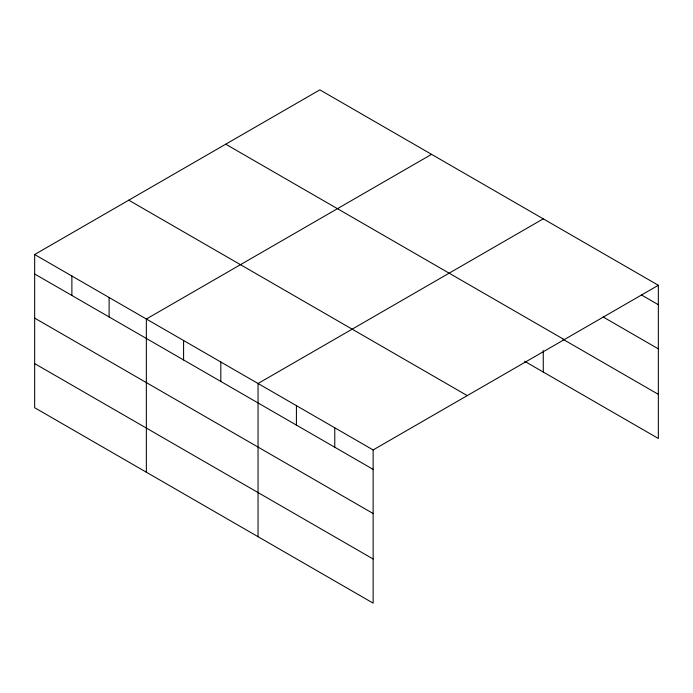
<?xml version="1.0" encoding="UTF-8"?>
<svg xmlns="http://www.w3.org/2000/svg" width="693" height="693" viewBox="0 0 693 693"><rect width="100%" height="100%" fill="white"/><g stroke="black" fill="none" stroke-linecap="round" stroke-linejoin="round"><path stroke-width="1.04" d="M373.137 513.53L373.137 449.948L34.65 254.522L34.65 407.718L373.137 603.144L373.137 513.53L34.65 318.104M524.644 361.287L658.35 438.478L658.35 285.282L319.863 89.856L34.65 254.522M431.566 154.348L146.353 319.014L146.353 472.21M543.269 218.832L258.047 383.498L258.047 536.703M373.137 449.948L658.35 285.282M641.51 295.001L658.35 304.721M603.144 316.987L658.35 348.865M225.745 144.196L564.232 339.622M562.915 339.241L658.35 394.343M128.768 200.182L467.255 395.608M34.65 273.969L373.137 469.386M34.65 363.582L373.137 559.008M543.269 350.502L543.269 372.037M334.771 427.798L334.771 447.245M296.413 405.648L296.413 425.095M220.816 362.006L220.816 381.453M183.584 340.506L183.584 359.953M109.113 297.514L109.113 316.961M71.881 276.022L71.881 295.461"/></g></svg>
